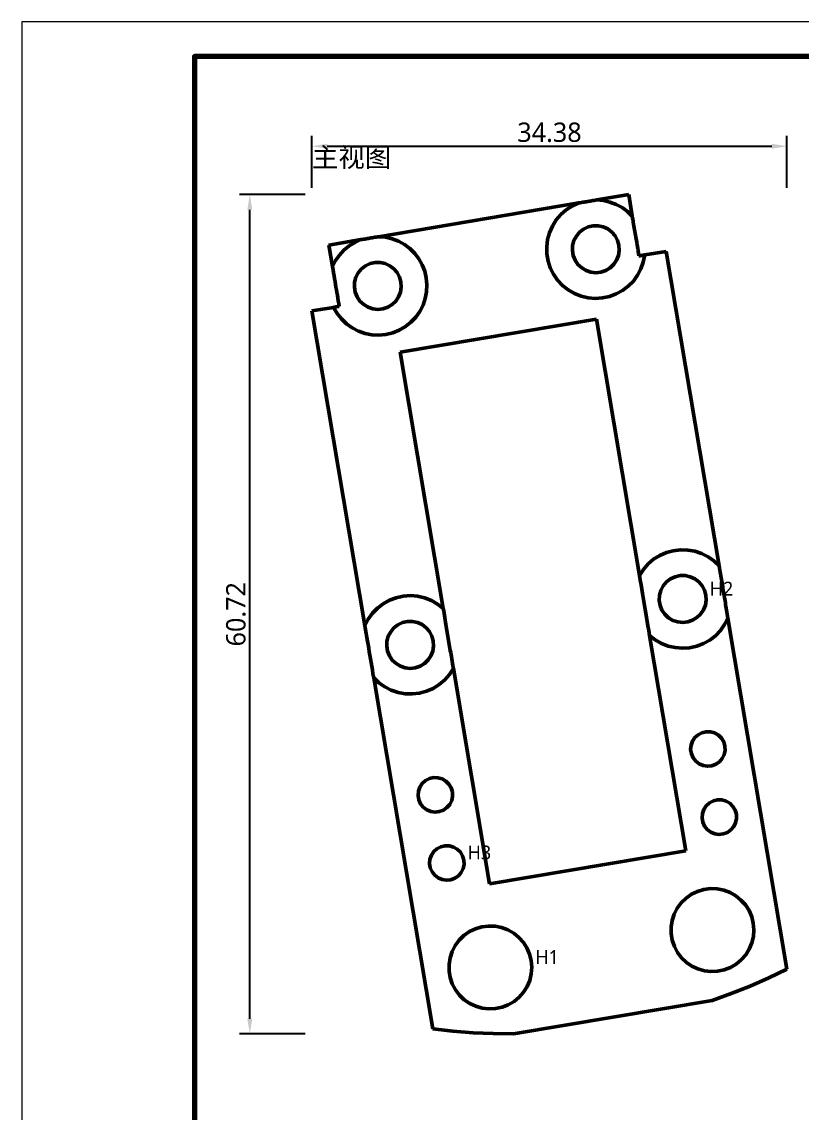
# Model space of a CAD drawing. Header units: millimetres. Extents: x 0 to 420, y 0 to 297.
# Drawn here: x 0 to 113, y 139.1 to 297 of the extents above; entities that cross this region are included whole.
import ezdxf

# ---------------------------------------------------------------- set-up
doc = ezdxf.new("R2010")
doc.units = ezdxf.units.MM
doc.linetypes.add('DASHED', pattern=[1.524, 1.27, -0.254])
for name, color, linetype, lineweight in [('DIM', 3, 'CONTINUOUS', 18), ('FRAME', 7, 'CONTINUOUS', 70), ('HIDDEN', 8, 'DASHED', 25), ('TEXT', 7, 'CONTINUOUS', 25), ('VISIBLE', 7, 'CONTINUOUS', 50)]:
    doc.layers.add(name, color=color, linetype=linetype, lineweight=lineweight)
doc.styles.add('CJK', font='NotoSansCJK-Regular.ttc')
doc.dimstyles.new('GB', dxfattribs={"dimtxt": 2.8, "dimasz": 2.2, "dimexe": 1.5, "dimexo": 1, "dimgap": 0.6, "dimtad": 1, "dimlfac": 100, "dimzin": 12, "dimdsep": 46, "dimtxsty": 'CJK', "dimcen": 2.5, "dimazin": 3, "dimtfac": 0.5, "dimtmove": 2, "dimatfit": 3})

msp = doc.modelspace()

# ---------------------------------------------------------------- linework, layer by layer
at = {"layer": 'FRAME', "lineweight": 18}
msp.add_lwpolyline([(0, 0), (420, 0), (420, 297), (0, 297)], close=True, dxfattribs=at)
at = {"layer": 'FRAME'}
msp.add_lwpolyline([(25, 5), (415, 5), (415, 292), (25, 292)], close=True, dxfattribs=at)
at = {"layer": 'HIDDEN'}
for points in [[(44.45151, 264.70057), (87.84181, 272)], [(89.33488, 263.12471), (87.84181, 272)], [(86.43911, 264.66567), (86.23947, 265.37325), (85.89238, 266.02138), (85.41409, 266.57974), (84.82694, 267.02222), (84.1584, 267.32814), (83.43973, 267.48319), (82.70453, 267.48013), (81.98717, 267.31909), (81.32121, 267.0076), (80.73777, 266.56023), (80.26415, 265.9979), (79.92248, 265.34691), (79.72875, 264.63768), (79.69201, 263.90339), (79.81398, 263.17837), (80.08895, 262.49652), (80.50407, 261.88972), (81.03994, 261.38635), (81.67148, 261.00994), (82.36918, 260.77809), (83.1004, 260.70165), (83.83096, 260.78419), (84.5267, 261.02184), (85.15509, 261.40351), (85.68673, 261.91133), (86.09678, 262.52157), (86.36606, 263.20569), (86.48198, 263.93171), (86.43911, 264.66567)], [(45.94457, 255.82528), (44.45151, 264.70057)], [(89.33488, 263.12471), (93.27945, 263.7883)], [(110.75273, 159.92112), (93.27945, 263.7883)], [(54.88253, 259.35699), (54.68289, 260.06458), (54.3358, 260.7127), (53.8575, 261.27106), (53.27036, 261.71354), (52.60182, 262.01946), (51.88314, 262.17452), (51.14794, 262.17145), (50.43059, 262.01041), (49.76462, 261.69892), (49.18119, 261.25156), (48.70756, 260.68923), (48.3659, 260.03823), (48.17217, 259.32901), (48.13542, 258.59471), (48.25739, 257.86969), (48.53237, 257.18784), (48.94749, 256.58104), (49.48335, 256.07767), (50.1149, 255.70126), (50.8126, 255.46942), (51.54382, 255.39297), (52.27438, 255.47551), (52.97012, 255.71317), (53.5985, 256.09483), (54.13015, 256.60266), (54.5402, 257.2129), (54.80947, 257.89702), (54.92539, 258.62303), (54.88253, 259.35699)], [(42, 255.1617), (45.94457, 255.82528)], [(42, 255.1617), (59.47329, 151.29452)], [(54.76643, 249.19695), (83.16736, 253.97475)], [(96.10725, 177.05558), (83.16736, 253.97475)], [(67.70633, 172.27777), (54.76643, 249.19695)], [(99.01028, 214.0498), (98.81064, 214.75739), (98.46356, 215.40551), (97.98526, 215.96387), (97.39811, 216.40636), (96.72957, 216.71228), (96.0109, 216.86733), (95.2757, 216.86426), (94.55834, 216.70322), (93.89238, 216.39174), (93.30894, 215.94437), (92.83532, 215.38204), (92.49365, 214.73104), (92.29992, 214.02182), (92.26318, 213.28753), (92.38515, 212.56251), (92.66012, 211.88065), (93.07525, 211.27386), (93.61111, 210.77048), (94.24265, 210.39407), (94.94035, 210.16223), (95.67157, 210.08579), (96.40214, 210.16832), (97.09787, 210.40598), (97.72626, 210.78765), (98.2579, 211.29547), (98.66795, 211.90571), (98.93723, 212.58983), (99.05315, 213.31585), (99.01028, 214.0498)], [(59.56455, 207.41396), (59.36491, 208.12154), (59.01783, 208.76967), (58.53953, 209.32803), (57.95238, 209.77051), (57.28384, 210.07643), (56.56517, 210.23148), (55.82997, 210.22842), (55.11261, 210.06738), (54.44665, 209.75589), (53.86321, 209.30852), (53.38959, 208.74619), (53.04792, 208.0952), (52.85419, 207.38597), (52.81745, 206.65168), (52.93942, 205.92666), (53.21439, 205.24481), (53.62952, 204.63801), (54.16538, 204.13464), (54.79692, 203.75823), (55.49462, 203.52638), (56.22585, 203.44994), (56.95641, 203.53248), (57.65215, 203.77014), (58.28053, 204.1518), (58.81217, 204.65962), (59.22222, 205.26986), (59.4915, 205.95399), (59.60742, 206.68), (59.56455, 207.41396)], [(101.77247, 192.20535), (101.79816, 191.57921), (101.66732, 190.96635), (101.38819, 190.40528), (100.97829, 189.93126), (100.46339, 189.57407), (99.87583, 189.35615), (99.25254, 189.2912), (98.63268, 189.3833), (98.05519, 189.62665), (97.55637, 190.00597), (97.16755, 190.49743), (96.91317, 191.07014), (96.80921, 191.68813), (96.8622, 192.31255), (97.06882, 192.90418), (97.41607, 193.42583), (97.88214, 193.84474), (98.43775, 194.13458), (99.04799, 194.27714), (99.67451, 194.26346), (100.27794, 194.09441), (100.82037, 193.78059), (101.26772, 193.34174), (101.59187, 192.80543), (101.77247, 192.20535)], [(62.32674, 185.5695), (62.35243, 184.94336), (62.22159, 184.33051), (61.94246, 183.76944), (61.53256, 183.29542), (61.01766, 182.93823), (60.4301, 182.72031), (59.80681, 182.65536), (59.18695, 182.74745), (58.60947, 182.9908), (58.11064, 183.37013), (57.72183, 183.86159), (57.46744, 184.4343), (57.36348, 185.05228), (57.41647, 185.6767), (57.62309, 186.26833), (57.97034, 186.78999), (58.43641, 187.2089), (58.99202, 187.49874), (59.60226, 187.6413), (60.22878, 187.62762), (60.83221, 187.45856), (61.37464, 187.14475), (61.82199, 186.7059), (62.14614, 186.16958), (62.32674, 185.5695)], [(103.43143, 182.34391), (103.45712, 181.71777), (103.32628, 181.10492), (103.04715, 180.54385), (102.63725, 180.06983), (102.12235, 179.71264), (101.53479, 179.49472), (100.9115, 179.42977), (100.29164, 179.52186), (99.71416, 179.76522), (99.21533, 180.14454), (98.82652, 180.636), (98.57213, 181.20871), (98.46817, 181.82669), (98.52116, 182.45112), (98.72778, 183.04274), (99.07503, 183.5644), (99.5411, 183.98331), (100.09672, 184.27315), (100.70695, 184.41571), (101.33347, 184.40203), (101.9369, 184.23297), (102.47933, 183.91916), (102.92668, 183.48031), (103.25083, 182.94399), (103.43143, 182.34391)], [(63.9857, 175.70807), (64.01139, 175.08193), (63.88055, 174.46907), (63.60142, 173.90801), (63.19152, 173.43399), (62.67662, 173.0768), (62.08907, 172.85888), (61.46577, 172.79392), (60.84591, 172.88602), (60.26843, 173.12937), (59.7696, 173.5087), (59.38079, 174.00015), (59.12641, 174.57287), (59.02244, 175.19085), (59.07543, 175.81527), (59.28205, 176.4069), (59.6293, 176.92855), (60.09538, 177.34746), (60.65099, 177.6373), (61.26122, 177.77986), (61.88774, 177.76619), (62.49117, 177.59713), (63.0336, 177.28331), (63.48095, 176.84446), (63.8051, 176.30815), (63.9857, 175.70807)], [(67.70633, 172.27777), (96.10725, 177.05558)], [(105.88182, 166.5724), (105.96487, 165.61038), (105.89252, 164.64749), (105.66665, 163.70868), (105.29311, 162.81826), (104.78158, 161.99929), (104.1453, 161.27298), (103.40075, 160.65814), (102.56721, 160.1707), (101.66628, 159.82328), (100.72128, 159.62488), (99.75669, 159.58064), (98.7975, 159.6917), (97.86855, 159.95518), (96.99389, 160.36427), (96.19618, 160.90837), (95.49608, 161.57338), (94.91172, 162.34209), (94.45824, 163.19457), (94.14738, 164.10876), (93.98719, 165.06098), (93.98182, 166.02657), (94.13141, 166.98051), (94.43209, 167.8981), (94.87607, 168.75558), (95.45184, 169.53073), (96.14451, 170.20349), (96.93612, 170.75642), (97.80617, 171.17521), (98.73214, 171.449), (99.69004, 171.57072), (100.65505, 171.5372), (101.6022, 171.34932), (102.50694, 171.01194), (103.34584, 170.5338), (104.09718, 169.92728), (104.7415, 169.20809), (105.26211, 168.39485), (105.64553, 167.50864), (105.88182, 166.5724)], [(73.73355, 161.16419), (73.8166, 160.20217), (73.74425, 159.23928), (73.51838, 158.30047), (73.14484, 157.41005), (72.63331, 156.59108), (71.99703, 155.86477), (71.25248, 155.24993), (70.41894, 154.76249), (69.51801, 154.41507), (68.57301, 154.21667), (67.60843, 154.17242), (66.64923, 154.28348), (65.72028, 154.54697), (64.84562, 154.95606), (64.04791, 155.50016), (63.34781, 156.16517), (62.76345, 156.93387), (62.30997, 157.78636), (61.99911, 158.70055), (61.83892, 159.65277), (61.83355, 160.61835), (61.98315, 161.57229), (62.28382, 162.48989), (62.7278, 163.34736), (63.30357, 164.12252), (63.99624, 164.79527), (64.78785, 165.3482), (65.6579, 165.76699), (66.58387, 166.04079), (67.54177, 166.16251), (68.50678, 166.12899), (69.45393, 165.94111), (70.35867, 165.60373), (71.19757, 165.12558), (71.94891, 164.51906), (72.59323, 163.79987), (73.11384, 162.98664), (73.49726, 162.10043), (73.73355, 161.16419)], [(110.75273, 159.92112), (108.10606, 158.65568), (105.41921, 157.47795), (102.69508, 156.38922), (99.93663, 155.39065)], [(99.93663, 155.39065), (71.17639, 150.5524)], [(71.17639, 150.5524), (68.24304, 150.59345), (65.31263, 150.73093), (62.38832, 150.96471), (59.47329, 151.29452)]]:
    msp.add_lwpolyline(points, dxfattribs=at)
at = {"layer": 'VISIBLE'}
for points in [[(83.2086, 271.22057), (87.84181, 272)], [(88.36715, 268.87721), (87.84181, 272)], [(51.65202, 265.91189), (80.6413, 270.78868)], [(90.15666, 263.26296), (89.9588, 262.24094), (89.61402, 261.25869), (89.12971, 260.33722), (88.5162, 259.49622), (87.78662, 258.75366), (86.95656, 258.12543), (86.04377, 257.62494), (85.06775, 257.26291), (84.04938, 257.04707), (83.01041, 256.98202), (81.97307, 257.06918), (80.95952, 257.30666), (79.99144, 257.68939), (79.08951, 258.2092), (78.27301, 258.85496), (77.55941, 259.61288), (76.96395, 260.46676), (76.49937, 261.39834), (76.17559, 262.3877), (75.99953, 263.4137), (75.97497, 264.45441), (76.10242, 265.48758), (76.37916, 266.49112), (76.79927, 267.44358), (77.35378, 268.3246), (78.03083, 269.11534), (78.81595, 269.79891), (79.69235, 270.36069), (80.6413, 270.78868)], [(80.6413, 270.78868), (80.82633, 270.81981), (81.01061, 270.85081), (81.19424, 270.8817), (81.37736, 270.9125), (81.5601, 270.94325), (81.74259, 270.97395), (81.92495, 271.00462), (82.10731, 271.0353), (82.2898, 271.066), (82.47254, 271.09674), (82.65566, 271.12755), (82.8393, 271.15844), (83.02357, 271.18944), (83.2086, 271.22057)], [(83.2086, 271.22057), (84.1755, 271.1378), (85.12217, 270.92433), (86.03101, 270.58411), (86.88515, 270.12346), (87.66871, 269.55095), (88.36715, 268.87721)], [(88.36715, 268.87721), (88.41736, 268.57875), (88.46648, 268.28673), (88.51462, 268.0006), (88.56185, 267.71984), (88.60826, 267.44393), (88.65395, 267.17236), (88.69899, 266.90463), (88.74347, 266.64023), (88.78747, 266.37869), (88.83107, 266.11952), (88.87435, 265.86224), (88.91739, 265.60638), (88.96028, 265.35145), (89.00308, 265.097)], [(86.43911, 264.66567), (86.48198, 263.93171), (86.36606, 263.20569), (86.09678, 262.52157), (85.68673, 261.91133), (85.15509, 261.40351), (84.5267, 261.02184), (83.83096, 260.78419), (83.1004, 260.70165), (82.36918, 260.77809), (81.67148, 261.00994), (81.03994, 261.38635), (80.50407, 261.88972), (80.08895, 262.49652), (79.81398, 263.17837), (79.69201, 263.90339), (79.72875, 264.63768), (79.92248, 265.34691), (80.26415, 265.9979), (80.73777, 266.56023), (81.32121, 267.0076), (81.98717, 267.31909), (82.70453, 267.48013), (83.43973, 267.48319), (84.1584, 267.32814), (84.82694, 267.02222), (85.41409, 266.57974), (85.89238, 266.02138), (86.23947, 265.37325), (86.43911, 264.66567)], [(44.45151, 264.70057), (49.08471, 265.48)], [(44.97685, 261.57778), (45.41639, 262.44296), (45.96951, 263.24034), (46.62591, 263.9551), (47.37341, 264.57396), (48.19812, 265.08543), (49.08471, 265.48)], [(49.08471, 265.48), (49.26975, 265.51113), (49.45402, 265.54213), (49.63766, 265.57302), (49.82078, 265.60383), (50.00352, 265.63457), (50.18601, 265.66527), (50.36837, 265.69595), (50.55073, 265.72662), (50.73321, 265.75732), (50.91595, 265.78807), (51.09908, 265.81887), (51.28271, 265.84976), (51.46698, 265.88076), (51.65202, 265.91189)], [(51.65202, 265.91189), (52.63504, 265.82661), (53.59683, 265.60625), (54.51892, 265.25504), (55.38359, 264.77972), (56.17426, 264.18942), (56.87572, 263.49548), (57.47451, 262.71123), (57.95912, 261.85173), (58.32026, 260.93348), (58.55098, 259.97412)], [(44.97685, 261.57778), (44.45151, 264.70057)], [(89.00308, 265.097), (89.02637, 264.95859), (89.04966, 264.82011), (89.07298, 264.68148), (89.09634, 264.54262), (89.11975, 264.40346), (89.14323, 264.26392), (89.16678, 264.12393), (89.19042, 263.9834), (89.21416, 263.84226), (89.23802, 263.70043), (89.26201, 263.55784), (89.28614, 263.41441), (89.31042, 263.27006), (89.33488, 263.12471)], [(90.15666, 263.26296), (93.27945, 263.7883)], [(100.93832, 218.26134), (93.27945, 263.7883)], [(54.88253, 259.35699), (54.92539, 258.62303), (54.80947, 257.89702), (54.5402, 257.2129), (54.13015, 256.60266), (53.5985, 256.09483), (52.97012, 255.71317), (52.27438, 255.47551), (51.54382, 255.39297), (50.8126, 255.46942), (50.1149, 255.70126), (49.48335, 256.07767), (48.94749, 256.58104), (48.53237, 257.18784), (48.25739, 257.86969), (48.13542, 258.59471), (48.17217, 259.32901), (48.3659, 260.03823), (48.70756, 260.68923), (49.18119, 261.25156), (49.76462, 261.69892), (50.43059, 262.01041), (51.14794, 262.17145), (51.88314, 262.17452), (52.60182, 262.01946), (53.27036, 261.71354), (53.8575, 261.27106), (54.3358, 260.7127), (54.68289, 260.06458), (54.88253, 259.35699)], [(89.33488, 263.12471), (89.39041, 263.13405), (89.4464, 263.14347), (89.50288, 263.15297), (89.55983, 263.16255), (89.61726, 263.17222), (89.67519, 263.18196), (89.7336, 263.19179), (89.79251, 263.2017), (89.85192, 263.21169), (89.91184, 263.22177), (89.97227, 263.23194), (90.03321, 263.24219), (90.09467, 263.25253), (90.15666, 263.26296)], [(44.97685, 261.57778), (45.05391, 261.11968), (45.12851, 260.67623), (45.20098, 260.24547), (45.27163, 259.8255), (45.34077, 259.41447), (45.40872, 259.01057), (45.47577, 258.61201), (45.54221, 258.21704), (45.60835, 257.82393), (45.67446, 257.43092), (45.74085, 257.03631), (45.8078, 256.63833), (45.8756, 256.23525), (45.94457, 255.82528)], [(58.55098, 259.97412), (58.64762, 258.96255), (58.59927, 257.94752), (58.40692, 256.94972), (58.07447, 255.98946), (57.60872, 255.0863), (57.01913, 254.25865), (56.31773, 253.52336), (55.5188, 252.8954), (54.63861, 252.38758), (53.69509, 252.01023), (52.70747, 251.77104), (51.69585, 251.67488), (50.68084, 251.72372), (49.68313, 251.91655), (48.72303, 252.24945), (47.82009, 252.71564), (46.99272, 253.30562), (46.25776, 254.00737), (45.63019, 254.8066), (45.12279, 255.68703)], [(42, 255.1617), (45.12279, 255.68703)], [(42, 255.1617), (49.65887, 209.63474)], [(45.12279, 255.68703), (45.18478, 255.69746), (45.24624, 255.7078), (45.30718, 255.71805), (45.36761, 255.72822), (45.42753, 255.7383), (45.48694, 255.74829), (45.54585, 255.7582), (45.60426, 255.76803), (45.66218, 255.77778), (45.71962, 255.78744), (45.77657, 255.79702), (45.83304, 255.80652), (45.88904, 255.81594), (45.94457, 255.82528)], [(54.76643, 249.19695), (83.16736, 253.97475)], [(89.40553, 216.8929), (83.16736, 253.97475)], [(61.00461, 212.11509), (54.76643, 249.19695)], [(89.40553, 216.8929), (89.97083, 217.77031), (90.65832, 218.55564), (91.45325, 219.23202), (92.33852, 219.78492), (93.29511, 220.20245), (94.30246, 220.47565), (95.33894, 220.59863), (96.38225, 220.56876), (97.40999, 220.38669), (98.40007, 220.05631), (99.3312, 219.58473), (100.18339, 218.9821), (100.93832, 218.26134)], [(100.93832, 218.26134), (100.98853, 217.96289), (101.03766, 217.67086), (101.08579, 217.38474), (101.13302, 217.10398), (101.17944, 216.82807), (101.22512, 216.5565), (101.27016, 216.28876), (101.31464, 216.02437), (101.35864, 215.76283), (101.40224, 215.50366), (101.44552, 215.24638), (101.48856, 214.99051), (101.53145, 214.73559), (101.57425, 214.48113)], [(89.40553, 216.8929), (89.52355, 216.19138), (89.63507, 215.52846), (89.74128, 214.89711), (89.84331, 214.29061), (89.94224, 213.70252), (90.03913, 213.1266), (90.13499, 212.55674), (90.23086, 211.98687), (90.32775, 211.41096), (90.42668, 210.82287), (90.52871, 210.21637), (90.63492, 209.58501), (90.74644, 208.9221), (90.86445, 208.22058)], [(99.01028, 214.0498), (99.05315, 213.31585), (98.93723, 212.58983), (98.66795, 211.90571), (98.2579, 211.29547), (97.72626, 210.78765), (97.09787, 210.40598), (96.40214, 210.16832), (95.67157, 210.08579), (94.94035, 210.16223), (94.24265, 210.39407), (93.61111, 210.77048), (93.07525, 211.27386), (92.66012, 211.88065), (92.38515, 212.56251), (92.26318, 213.28753), (92.29992, 214.02182), (92.49365, 214.73104), (92.83532, 215.38204), (93.30894, 215.94437), (93.89238, 216.39174), (94.55834, 216.70322), (95.2757, 216.86426), (96.0109, 216.86733), (96.72957, 216.71228), (97.39811, 216.40636), (97.98526, 215.96387), (98.46356, 215.40551), (98.81064, 214.75739), (99.01028, 214.0498)], [(49.65887, 209.63474), (50.13642, 210.56283), (50.74452, 211.41113), (51.47011, 212.16141), (52.29759, 212.79755), (53.20919, 213.30588), (54.1853, 213.67547), (55.20496, 213.89838), (56.24626, 213.96983), (57.28681, 213.88827), (58.30426, 213.65546), (59.27673, 213.2764), (60.18335, 212.75924), (61.00461, 212.11509)], [(101.57425, 214.48113), (101.61706, 214.22668), (101.65995, 213.97176), (101.70299, 213.71589), (101.74627, 213.45861), (101.78987, 213.19944), (101.83387, 212.9379), (101.87835, 212.6735), (101.92339, 212.40577), (101.96907, 212.1342), (102.01549, 211.85829), (102.06272, 211.57753), (102.11085, 211.2914), (102.15998, 210.99938), (102.21019, 210.70092)], [(61.00461, 212.11509), (61.0645, 211.75905), (61.12262, 211.41357), (61.17912, 211.07774), (61.23414, 210.75066), (61.28784, 210.43146), (61.34035, 210.1193), (61.39182, 209.81335), (61.44238, 209.5128), (61.49217, 209.21685), (61.54132, 208.92471), (61.58995, 208.63562), (61.6382, 208.3488), (61.6862, 208.06349), (61.73407, 207.77893)], [(59.56455, 207.41396), (59.60742, 206.68), (59.4915, 205.95399), (59.22222, 205.26986), (58.81217, 204.65962), (58.28053, 204.1518), (57.65215, 203.77014), (56.95641, 203.53248), (56.22585, 203.44994), (55.49462, 203.52638), (54.79692, 203.75823), (54.16538, 204.13464), (53.62952, 204.63801), (53.21439, 205.24481), (52.93942, 205.92666), (52.81745, 206.65168), (52.85419, 207.38597), (53.04792, 208.0952), (53.38959, 208.74619), (53.86321, 209.30852), (54.44665, 209.75589), (55.11261, 210.06738), (55.82997, 210.22842), (56.56517, 210.23148), (57.28384, 210.07643), (57.95238, 209.77051), (58.53953, 209.32803), (59.01783, 208.76967), (59.36491, 208.12154), (59.56455, 207.41396)], [(102.21019, 210.70092), (101.73264, 209.77284), (101.12454, 208.92454), (100.39895, 208.17426), (99.57147, 207.53812), (98.65988, 207.02979), (97.68376, 206.6602), (96.6641, 206.43729), (95.6228, 206.36584), (94.58225, 206.4474), (93.56481, 206.68021), (92.59233, 207.05927), (91.68572, 207.57643), (90.86445, 208.22058)], [(110.75273, 159.92112), (102.21019, 210.70092)], [(49.65887, 209.63474), (49.75821, 209.04426), (49.85357, 208.47738), (49.94567, 207.9299), (50.03519, 207.39777), (50.12279, 206.87706), (50.20912, 206.36391), (50.29481, 205.85453), (50.3805, 205.34516), (50.46682, 204.83201), (50.55442, 204.3113), (50.64394, 203.77917), (50.73604, 203.23169), (50.83141, 202.66481), (50.93074, 202.07432)], [(61.73407, 207.77893), (61.78194, 207.49437), (61.82994, 207.20906), (61.87819, 206.92224), (61.92682, 206.63315), (61.97597, 206.34101), (62.02575, 206.04506), (62.07631, 205.74451), (62.12778, 205.43856), (62.1803, 205.1264), (62.23399, 204.8072), (62.28902, 204.48012), (62.34551, 204.14429), (62.40363, 203.79881), (62.46353, 203.44277)], [(96.10725, 177.05558), (90.86445, 208.22058)], [(62.46353, 203.44277), (61.89823, 202.56536), (61.21074, 201.78003), (60.41581, 201.10365), (59.53054, 200.55075), (58.57395, 200.13322), (57.5666, 199.86002), (56.53013, 199.73704), (55.48681, 199.76691), (54.45907, 199.94898), (53.46899, 200.27936), (52.53786, 200.75093), (51.68567, 201.35357), (50.93074, 202.07432)], [(67.70633, 172.27777), (62.46353, 203.44277)], [(50.93074, 202.07432), (59.47329, 151.29452)], [(101.77247, 192.20535), (101.59187, 192.80543), (101.26772, 193.34174), (100.82037, 193.78059), (100.27794, 194.09441), (99.67451, 194.26346), (99.04799, 194.27714), (98.43775, 194.13458), (97.88214, 193.84474), (97.41607, 193.42583), (97.06882, 192.90418), (96.8622, 192.31255), (96.80921, 191.68813), (96.91317, 191.07014), (97.16755, 190.49743), (97.55637, 190.00597), (98.05519, 189.62665), (98.63268, 189.3833), (99.25254, 189.2912), (99.87583, 189.35615), (100.46339, 189.57407), (100.97829, 189.93126), (101.38819, 190.40528), (101.66732, 190.96635), (101.79816, 191.57921), (101.77247, 192.20535)], [(62.32674, 185.5695), (62.14614, 186.16958), (61.82199, 186.7059), (61.37464, 187.14475), (60.83221, 187.45856), (60.22878, 187.62762), (59.60226, 187.6413), (58.99202, 187.49874), (58.43641, 187.2089), (57.97034, 186.78999), (57.62309, 186.26833), (57.41647, 185.6767), (57.36348, 185.05228), (57.46744, 184.4343), (57.72183, 183.86159), (58.11064, 183.37013), (58.60947, 182.9908), (59.18695, 182.74745), (59.80681, 182.65536), (60.4301, 182.72031), (61.01766, 182.93823), (61.53256, 183.29542), (61.94246, 183.76944), (62.22159, 184.33051), (62.35243, 184.94336), (62.32674, 185.5695)], [(103.43143, 182.34391), (103.25083, 182.94399), (102.92668, 183.48031), (102.47933, 183.91916), (101.9369, 184.23297), (101.33347, 184.40203), (100.70695, 184.41571), (100.09672, 184.27315), (99.5411, 183.98331), (99.07503, 183.5644), (98.72778, 183.04274), (98.52116, 182.45112), (98.46817, 181.82669), (98.57213, 181.20871), (98.82652, 180.636), (99.21533, 180.14454), (99.71416, 179.76522), (100.29164, 179.52186), (100.9115, 179.42977), (101.53479, 179.49472), (102.12235, 179.71264), (102.63725, 180.06983), (103.04715, 180.54385), (103.32628, 181.10492), (103.45712, 181.71777), (103.43143, 182.34391)], [(63.9857, 175.70807), (63.8051, 176.30815), (63.48095, 176.84446), (63.0336, 177.28331), (62.49117, 177.59713), (61.88774, 177.76619), (61.26122, 177.77986), (60.65099, 177.6373), (60.09538, 177.34746), (59.6293, 176.92855), (59.28205, 176.4069), (59.07543, 175.81527), (59.02244, 175.19085), (59.12641, 174.57287), (59.38079, 174.00015), (59.7696, 173.5087), (60.26843, 173.12937), (60.84591, 172.88602), (61.46577, 172.79392), (62.08907, 172.85888), (62.67662, 173.0768), (63.19152, 173.43399), (63.60142, 173.90801), (63.88055, 174.46907), (64.01139, 175.08193), (63.9857, 175.70807)], [(67.70633, 172.27777), (96.10725, 177.05558)], [(105.88182, 166.5724), (105.96487, 165.61038), (105.89252, 164.64749), (105.66665, 163.70868), (105.29311, 162.81826), (104.78158, 161.99929), (104.1453, 161.27298), (103.40075, 160.65814), (102.56721, 160.1707), (101.66628, 159.82328), (100.72128, 159.62488), (99.75669, 159.58064), (98.7975, 159.6917), (97.86855, 159.95518), (96.99389, 160.36427), (96.19618, 160.90837), (95.49608, 161.57338), (94.91172, 162.34209), (94.45824, 163.19457), (94.14738, 164.10876), (93.98719, 165.06098), (93.98182, 166.02657), (94.13141, 166.98051), (94.43209, 167.8981), (94.87607, 168.75558), (95.45184, 169.53073), (96.14451, 170.20349), (96.93612, 170.75642), (97.80617, 171.17521), (98.73214, 171.449), (99.69004, 171.57072), (100.65505, 171.5372), (101.6022, 171.34932), (102.50694, 171.01194), (103.34584, 170.5338), (104.09718, 169.92728), (104.7415, 169.20809), (105.26211, 168.39485), (105.64553, 167.50864), (105.88182, 166.5724)], [(73.73355, 161.16419), (73.8166, 160.20217), (73.74425, 159.23928), (73.51838, 158.30047), (73.14484, 157.41005), (72.63331, 156.59108), (71.99703, 155.86477), (71.25248, 155.24993), (70.41894, 154.76249), (69.51801, 154.41507), (68.57301, 154.21667), (67.60843, 154.17242), (66.64923, 154.28348), (65.72028, 154.54697), (64.84562, 154.95606), (64.04791, 155.50016), (63.34781, 156.16517), (62.76345, 156.93387), (62.30997, 157.78636), (61.99911, 158.70055), (61.83892, 159.65277), (61.83355, 160.61835), (61.98315, 161.57229), (62.28382, 162.48989), (62.7278, 163.34736), (63.30357, 164.12252), (63.99624, 164.79527), (64.78785, 165.3482), (65.6579, 165.76699), (66.58387, 166.04079), (67.54177, 166.16251), (68.50678, 166.12899), (69.45393, 165.94111), (70.35867, 165.60373), (71.19757, 165.12558), (71.94891, 164.51906), (72.59323, 163.79987), (73.11384, 162.98664), (73.49726, 162.10043), (73.73355, 161.16419)], [(110.75273, 159.92112), (108.10606, 158.65568), (105.41921, 157.47795), (102.69508, 156.38922), (99.93663, 155.39065)], [(71.17639, 150.5524), (99.93663, 155.39065)], [(71.17639, 150.5524), (68.24304, 150.59345), (65.31263, 150.73093), (62.38832, 150.96471), (59.47329, 151.29452)]]:
    msp.add_lwpolyline(points, dxfattribs=at)

# ---------------------------------------------------------------- texts
at = {"layer": 'DIM', "style": 'CJK'}
for s, p in [('H2', (99.56, 213.97607)), ('H3', (64.52, 175.79607)), ('H1', (74.32, 160.67607))]:
    msp.add_text(s, height=2, dxfattribs=at).set_placement(p)
at = {"layer": 'TEXT', "style": 'CJK'}
msp.add_text('主视图', height=2.8, dxfattribs=at).set_placement((42, 276))

# ---------------------------------------------------------------- dimensions: what is measured, and where the dimension line sits
at = {"layer": 'DIM'}
msp.add_linear_dim(base=(42, 279), p1=(42, 272), p2=(110.75273, 272), text='34.38', dimstyle='GB', dxfattribs=at).render()
msp.add_linear_dim(base=(33, 150.5524), p1=(42, 150.5524), p2=(42, 272), angle=90, text='60.72', dimstyle='GB', dxfattribs=at).render()

doc.saveas('drawing.dxf')
